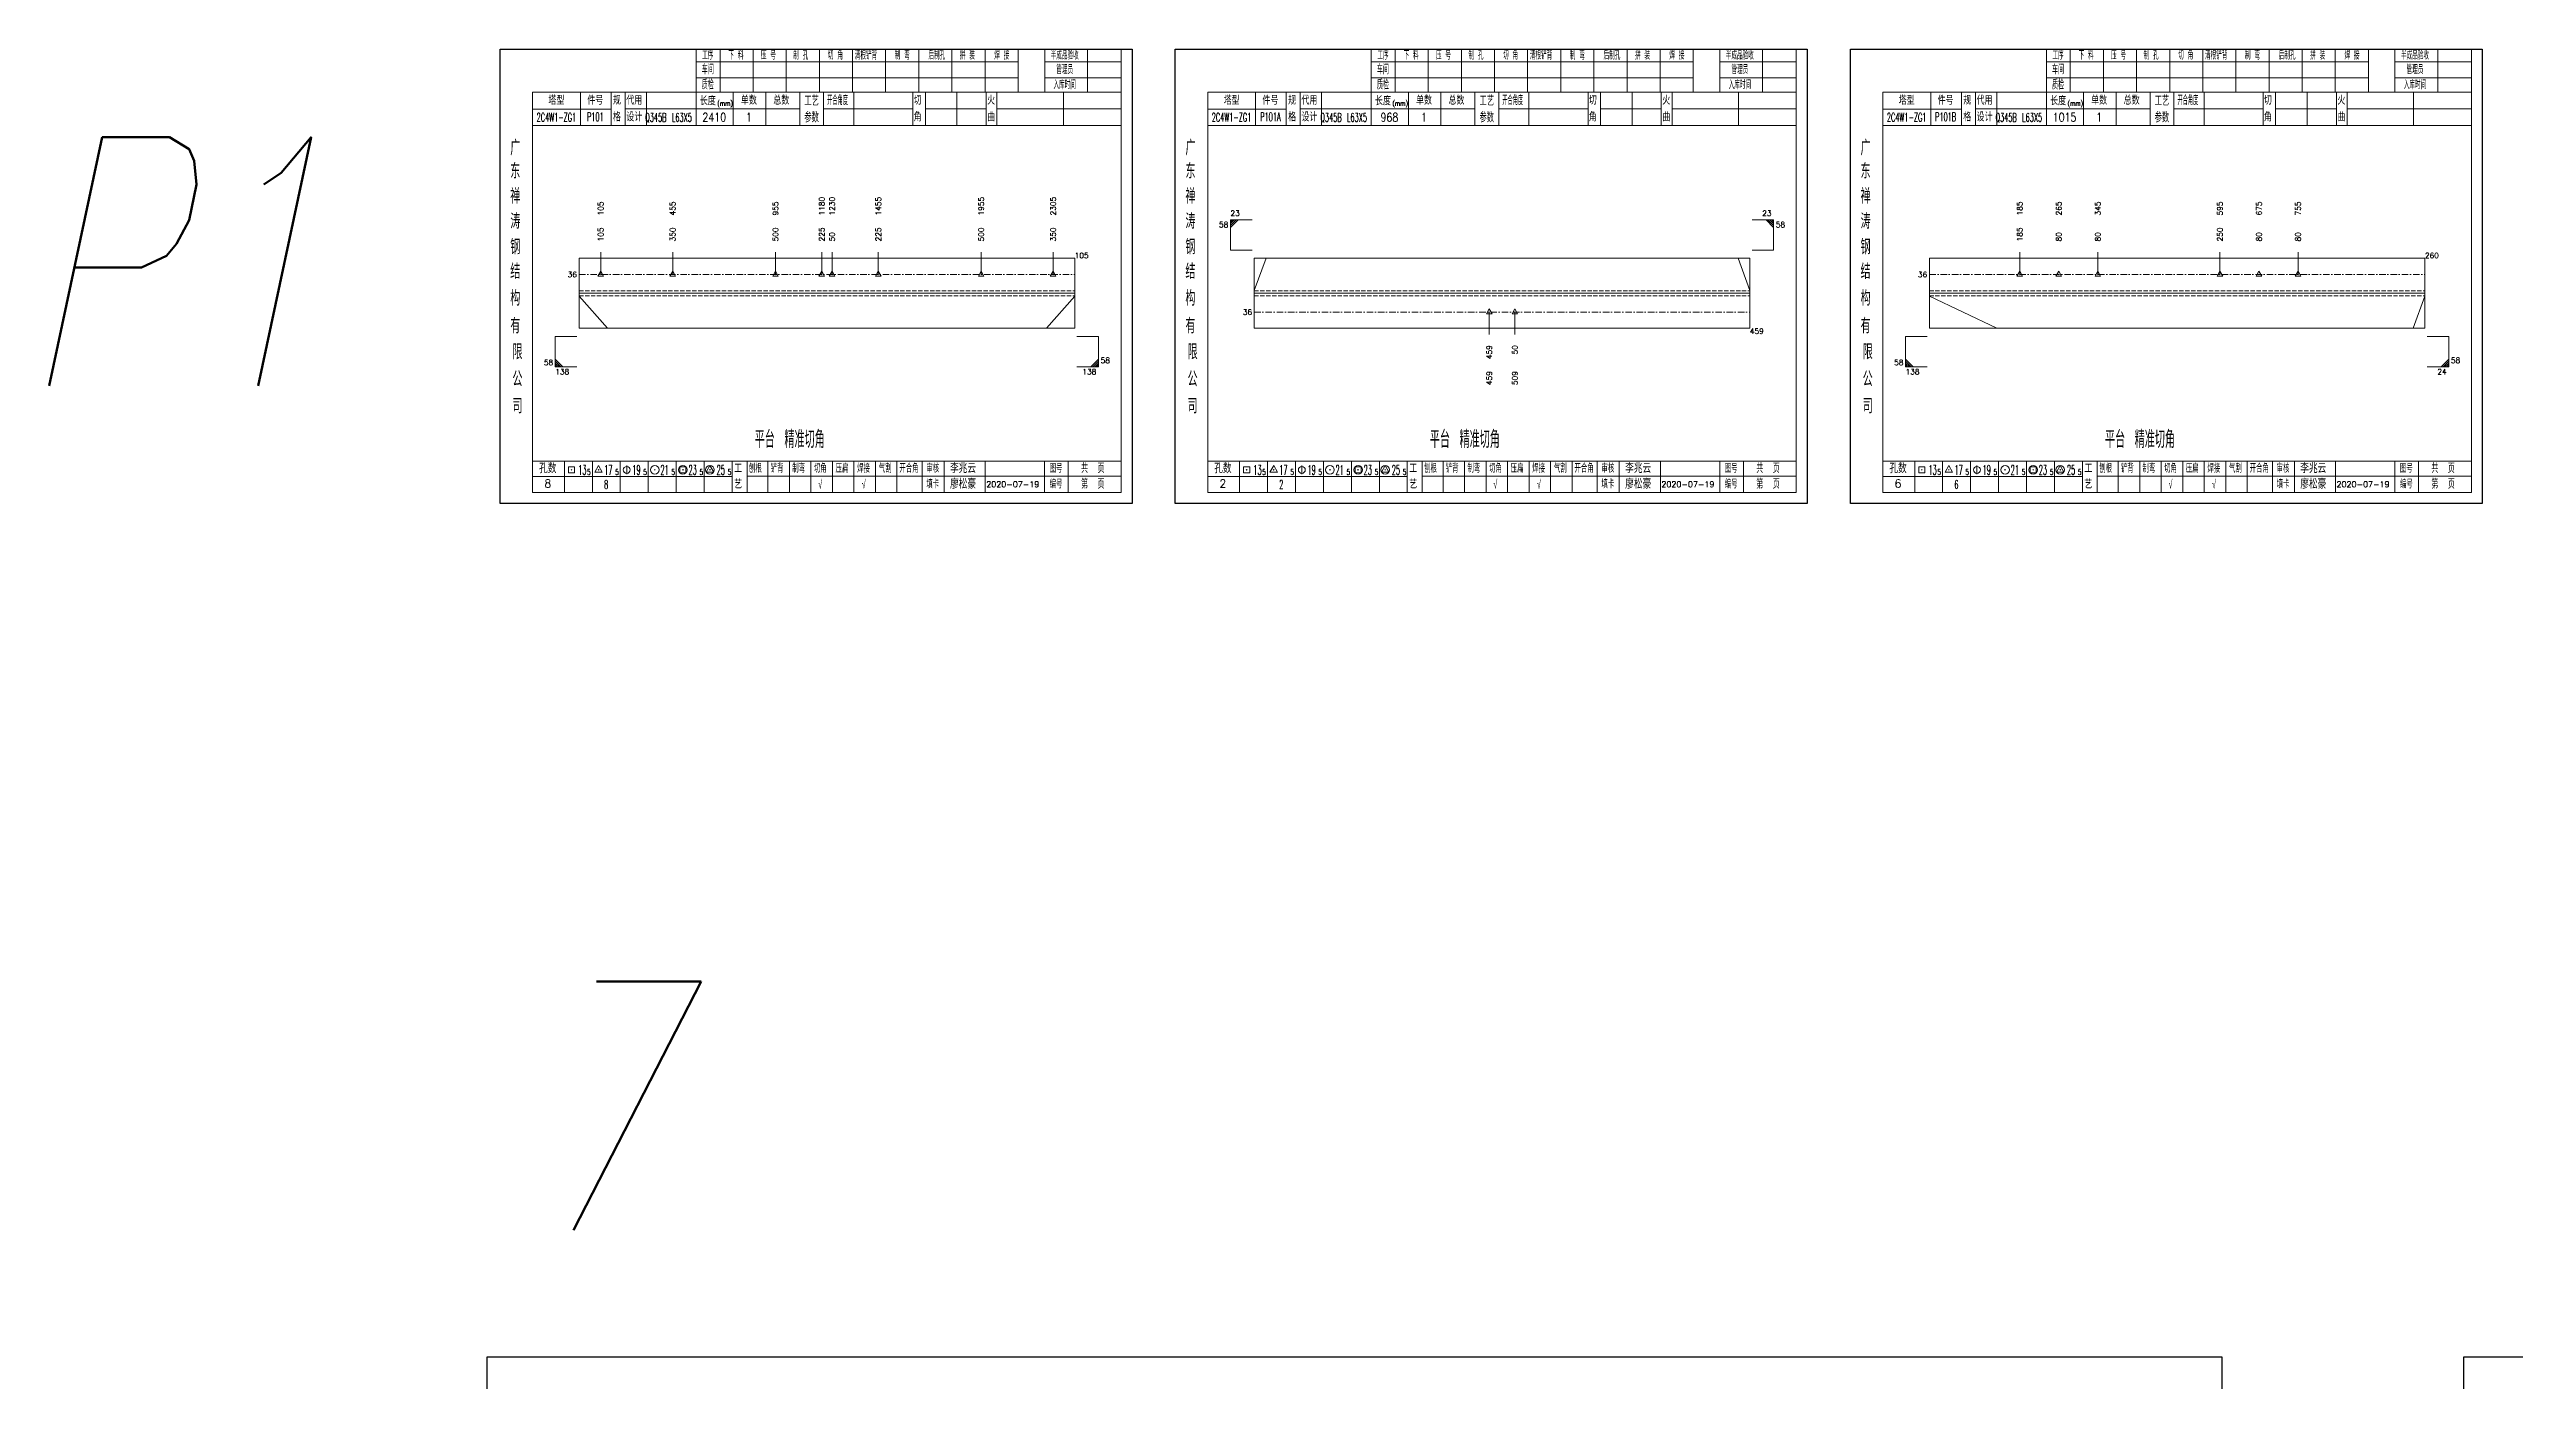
# Model space of a CAD drawing. Extents: x 154981 to 165753, y -86801 to -82885.
# Drawn here: x 156182 to 157321, y -85582 to -84967 of the extents above; entities that cross this region are included whole.
import ezdxf
from ezdxf.enums import TextEntityAlignment as Align

# ---------------------------------------------------------------- set-up
doc = ezdxf.new("R2010")
doc.units = 0
doc.header["$MEASUREMENT"] = 0
doc.linetypes.add('一点画线', pattern=[5.2, 3, -1, 0.2, -1])
doc.linetypes.add('虚线', pattern=[2.75, 2, -0.75])
doc.layers.get('0').update_dxf_attribs({"linetype": 'CONTINUOUS', "lineweight": 25})
for name, color, linetype, lineweight in [('1', 7, 'CONTINUOUS', 25), ('4', 7, 'CONTINUOUS', 25), ('5', 7, 'CONTINUOUS', 25)]:
    doc.layers.add(name, color=color, linetype=linetype, lineweight=lineweight)
doc.styles.add('hz', font='txt.shx', dxfattribs={"width": 0.7, "oblique": 12, "bigfont": 'hztxt.shx'})
doc.styles.get("Standard").update_dxf_attribs({"font": 'simplex.shx', "width": 0.7, "height": 3, "bigfont": 'gbhzfs.shx'})

# ---------------------------------------------------------------- blocks, each defined once
blk = doc.blocks.new('孔17.5')
at = {"layer": '5', "color": 7, "linetype": 'Continuous', "lineweight": 13}
for p, q in [((0, 1), (-0.866, -0.5)), ((-0.1, -0.1), (0.1, 0.1)), ((0.1, -0.1), (-0.1, 0.1)), ((0.866, -0.5), (0, 1)), ((-0.866, -0.5), (0.866, -0.5))]:
    blk.add_line(p, q, dxfattribs=at)
blk = doc.blocks.new('CTJGK')
at = {"color": 6, "linetype": 'Continuous'}
for p, q in [((0, 209.97), (292.13, 209.97)), ((0, 0), (0, 209.97)), ((292.13, 209.97), (292.13, 0)), ((292.13, 0), (0, 0))]:
    blk.add_line(p, q, dxfattribs=at)

msp = doc.modelspace()

# ---------------------------------------------------------------- linework, layer by layer
at = {"color": 7, "linetype": 'Continuous', "lineweight": 13}
for p, q in [((156727.74666, -85045.49383), (156737.74666, -85045.49383)), ((156727.74666, -85059.49383), (156727.74666, -85045.49383)), ((156728.62166, -85045.49383), (156727.74666, -85046.36883)), ((156729.49666, -85045.49383), (156727.74666, -85047.24383)), ((156730.37166, -85045.49383), (156727.74666, -85048.11883)), ((156731.24666, -85045.49383), (156727.74666, -85048.99383)), ((156978.87666, -85045.49383), (156968.87666, -85045.49383)), ((156975.37666, -85045.49383), (156978.87666, -85048.99383)), ((156976.25166, -85045.49383), (156978.87666, -85048.11883)), ((156977.12666, -85045.49383), (156978.87666, -85047.24383)), ((156978.00166, -85045.49383), (156978.87666, -85046.36883)), ((156978.87666, -85059.49383), (156978.87666, -85045.49383)), ((156436.59951, -85070.80336), (156436.59951, -85060.49383)), ((156469.87565, -85070.80336), (156469.87565, -85060.49383)), ((156517.41299, -85070.80336), (156517.41299, -85060.49383)), ((156538.8048, -85070.80336), (156538.8048, -85060.49383)), ((156543.55853, -85070.80336), (156543.55853, -85060.49383)), ((156564.95034, -85070.80336), (156564.95034, -85060.49383)), ((156612.48768, -85070.80336), (156612.48768, -85060.49383)), ((156645.76382, -85070.80336), (156645.76382, -85060.49383)), ((156727.74666, -85059.49383), (156737.74666, -85059.49383)), ((156738.74666, -85078.20887), (156744.19087, -85063.30336)), ((156967.87666, -85078.20887), (156962.43246, -85063.30336)), ((156978.87666, -85059.49383), (156968.87666, -85059.49383)), ((157092.63928, -85070.80336), (157092.63928, -85060.49383)), ((157128.75829, -85070.80336), (157128.75829, -85060.49383)), ((157185.19425, -85070.80336), (157185.19425, -85060.49383)), ((157221.31327, -85070.80336), (157221.31327, -85060.49383)), ((156426.61666, -85080.77879), (156439.73697, -85095.68431)), ((156655.74666, -85080.77879), (156642.62636, -85095.68431)), ((157050.87666, -85080.77879), (157082.02931, -85095.68431)), ((157280.00666, -85080.77879), (157274.58881, -85095.68431)), ((156847.39405, -85088.18431), (156847.39405, -85098.49383)), ((156859.22928, -85088.18431), (156859.22928, -85098.49383)), ((156415.61666, -85099.49383), (156425.61666, -85099.49383)), ((156415.61666, -85099.49383), (156415.61666, -85113.49383)), ((156666.74666, -85099.49383), (156656.74666, -85099.49383)), ((156666.74666, -85099.49383), (156666.74666, -85113.49383)), ((157039.87666, -85099.49383), (157049.87666, -85099.49383)), ((157039.87666, -85099.49383), (157039.87666, -85113.49383)), ((157291.00666, -85099.49383), (157281.00666, -85099.49383)), ((157291.00666, -85099.49383), (157291.00666, -85113.49383)), ((156419.11666, -85113.49383), (156415.61666, -85109.99383)), ((156418.24166, -85113.49383), (156415.61666, -85110.86883)), ((156417.36666, -85113.49383), (156415.61666, -85111.74383)), ((156416.49166, -85113.49383), (156415.61666, -85112.61883)), ((156415.61666, -85113.49383), (156425.61666, -85113.49383)), ((156666.74666, -85113.49383), (156656.74666, -85113.49383)), ((156663.24666, -85113.49383), (156666.74666, -85109.99383)), ((156664.12166, -85113.49383), (156666.74666, -85110.86883)), ((156664.99666, -85113.49383), (156666.74666, -85111.74383)), ((156665.87166, -85113.49383), (156666.74666, -85112.61883)), ((157043.37666, -85113.49383), (157039.87666, -85109.99383)), ((157042.50166, -85113.49383), (157039.87666, -85110.86883)), ((157041.62666, -85113.49383), (157039.87666, -85111.74383)), ((157040.75166, -85113.49383), (157039.87666, -85112.61883)), ((157039.87666, -85113.49383), (157049.87666, -85113.49383)), ((157291.00666, -85113.49383), (157281.00666, -85113.49383)), ((157287.50666, -85113.49383), (157291.00666, -85109.99383)), ((157288.38166, -85113.49383), (157291.00666, -85110.86883)), ((157289.25666, -85113.49383), (157291.00666, -85111.74383)), ((157290.13166, -85113.49383), (157291.00666, -85112.61883))]:
    msp.add_line(p, q, dxfattribs=at)
at = {"color": 7, "linetype": 'Continuous', "lineweight": 18}
for p, q in [((156426.61666, -85063.30336), (156426.61666, -85095.68431)), ((156426.61666, -85063.30336), (156655.74666, -85063.30336)), ((156655.74666, -85063.30336), (156655.74666, -85095.68431)), ((156738.74666, -85063.30336), (156738.74666, -85095.68431)), ((156738.74666, -85063.30336), (156967.87666, -85063.30336)), ((156967.87666, -85063.30336), (156967.87666, -85095.68431)), ((157050.87666, -85063.30336), (157050.87666, -85095.68431)), ((157050.87666, -85063.30336), (157280.00666, -85063.30336)), ((157280.00666, -85063.30336), (157280.00666, -85095.68431)), ((156426.61666, -85079.49383), (156655.74666, -85079.49383)), ((156738.74666, -85079.49383), (156967.87666, -85079.49383)), ((157050.87666, -85079.49383), (157280.00666, -85079.49383))]:
    msp.add_line(p, q, dxfattribs=at)
at = {"color": 1, "linetype": '一点画线', "lineweight": 13}
for p, q in [((156426.61666, -85070.80336), (156655.74666, -85070.80336)), ((157050.87666, -85070.80336), (157280.00666, -85070.80336)), ((156738.74666, -85088.18431), (156967.87666, -85088.18431))]:
    msp.add_line(p, q, dxfattribs=at)
at = {"color": 6, "linetype": '虚线', "lineweight": 18}
for p, q in [((156426.61666, -85078.30336), (156655.74666, -85078.30336)), ((156426.61666, -85080.68431), (156655.74666, -85080.68431)), ((156738.74666, -85078.30336), (156967.87666, -85078.30336)), ((156738.74666, -85080.68431), (156967.87666, -85080.68431)), ((157050.87666, -85078.30336), (157280.00666, -85078.30336)), ((157050.87666, -85080.68431), (157280.00666, -85080.68431))]:
    msp.add_line(p, q, dxfattribs=at)
at = {"color": 3, "linetype": 'Continuous'}
for points in [[(156383.92357, -85571.357), (156383.92357, -86801.357), (157186.27285, -86801.357), (157186.27285, -85571.357)], [(157297.75925, -85571.357), (157297.75925, -86801.357), (159077.49628, -86801.357), (159077.49628, -85571.357)]]:
    msp.add_lwpolyline(points, close=True, dxfattribs=at)
at = {"layer": '1', "color": 7, "linetype": 'Continuous', "lineweight": 18}
for p, q in [((156426.61666, -85095.68431), (156655.74666, -85095.68431)), ((156738.74666, -85095.68431), (156967.87666, -85095.68431)), ((157050.87666, -85095.68431), (157280.00666, -85095.68431))]:
    msp.add_line(p, q, dxfattribs=at)
at = {"layer": '4', "color": 1, "linetype": 'Continuous', "lineweight": 18}
for p, q in [((156390.11666, -84966.66733), (156390.11666, -85176.63733)), ((156682.24666, -84966.66733), (156390.11666, -84966.66733)), ((156480.74666, -84966.66733), (156480.74666, -84986.50733)), ((156491.77666, -84966.66733), (156491.77666, -84986.52733)), ((156507.08666, -84966.66733), (156507.08666, -84986.52733)), ((156522.40666, -84966.66733), (156522.40666, -84986.52733)), ((156537.71666, -84966.66733), (156537.71666, -84986.52733)), ((156553.02666, -84966.66733), (156553.02666, -84986.52733)), ((156568.33666, -84966.66733), (156568.33666, -84986.52733)), ((156583.65666, -84966.66733), (156583.65666, -84986.52733)), ((156598.96666, -84966.66733), (156598.96666, -84986.52733)), ((156614.27666, -84966.66733), (156614.27666, -84986.52733)), ((156629.58666, -84966.66733), (156629.58666, -84986.50733)), ((156629.58666, -84966.66733), (156629.58666, -84986.52733)), ((156641.86666, -84966.66733), (156641.86666, -84986.52733)), ((156661.61666, -84966.66733), (156661.61666, -84986.52733)), ((156677.19666, -84966.66733), (156677.19666, -84986.52733)), ((156682.24666, -84996.46733), (156682.24666, -84966.66733)), ((156702.24666, -84966.66733), (156702.24666, -85176.63733)), ((156994.37666, -84966.66733), (156702.24666, -84966.66733)), ((156792.87666, -84966.66733), (156792.87666, -84986.50733)), ((156803.90666, -84966.66733), (156803.90666, -84986.52733)), ((156819.21666, -84966.66733), (156819.21666, -84986.52733)), ((156834.53666, -84966.66733), (156834.53666, -84986.52733)), ((156849.84666, -84966.66733), (156849.84666, -84986.52733)), ((156865.15666, -84966.66733), (156865.15666, -84986.52733)), ((156880.46666, -84966.66733), (156880.46666, -84986.52733)), ((156895.78666, -84966.66733), (156895.78666, -84986.52733)), ((156911.09666, -84966.66733), (156911.09666, -84986.52733)), ((156926.40666, -84966.66733), (156926.40666, -84986.52733)), ((156941.71666, -84966.66733), (156941.71666, -84986.50733)), ((156941.71666, -84966.66733), (156941.71666, -84986.52733)), ((156953.99666, -84966.66733), (156953.99666, -84986.52733)), ((156973.74666, -84966.66733), (156973.74666, -84986.52733)), ((156989.32666, -84966.66733), (156989.32666, -84986.52733)), ((156994.37666, -84996.46733), (156994.37666, -84966.66733)), ((157014.37666, -84966.66733), (157014.37666, -85176.63733)), ((157306.50666, -84966.66733), (157014.37666, -84966.66733)), ((157105.00666, -84966.66733), (157105.00666, -84986.50733)), ((157116.03666, -84966.66733), (157116.03666, -84986.52733)), ((157131.34666, -84966.66733), (157131.34666, -84986.52733)), ((157146.66666, -84966.66733), (157146.66666, -84986.52733)), ((157161.97666, -84966.66733), (157161.97666, -84986.52733)), ((157177.28666, -84966.66733), (157177.28666, -84986.52733)), ((157192.59666, -84966.66733), (157192.59666, -84986.52733)), ((157207.91666, -84966.66733), (157207.91666, -84986.52733)), ((157223.22666, -84966.66733), (157223.22666, -84986.52733)), ((157238.53666, -84966.66733), (157238.53666, -84986.52733)), ((157253.84666, -84966.66733), (157253.84666, -84986.50733)), ((157253.84666, -84966.66733), (157253.84666, -84986.52733)), ((157266.12666, -84966.66733), (157266.12666, -84986.52733)), ((157285.87666, -84966.66733), (157285.87666, -84986.52733)), ((157301.45666, -84966.66733), (157301.45666, -84986.52733)), ((157306.50666, -84996.46733), (157306.50666, -84966.66733)), ((156629.58666, -84972.39733), (156480.74666, -84972.39733)), ((156629.58666, -84979.87733), (156480.74666, -84979.87733)), ((156677.19666, -84972.39733), (156641.86666, -84972.39733)), ((156677.19666, -84979.87733), (156641.86666, -84979.87733)), ((156941.71666, -84972.39733), (156792.87666, -84972.39733)), ((156941.71666, -84979.87733), (156792.87666, -84979.87733)), ((156989.32666, -84972.39733), (156953.99666, -84972.39733)), ((156989.32666, -84979.87733), (156953.99666, -84979.87733)), ((157253.84666, -84972.39733), (157105.00666, -84972.39733)), ((157253.84666, -84979.87733), (157105.00666, -84979.87733)), ((157301.45666, -84972.39733), (157266.12666, -84972.39733)), ((157301.45666, -84979.87733), (157266.12666, -84979.87733)), ((156405.12666, -84986.52733), (156405.12666, -85171.58733)), ((156677.19666, -84986.52733), (156405.12666, -84986.52733)), ((156441.39666, -84994.28733), (156405.12666, -84994.28733)), ((156427.24666, -84986.51733), (156427.24666, -85001.93733)), ((156441.39666, -85001.93733), (156441.39666, -84986.52733)), ((156447.89666, -85001.93733), (156447.89666, -84986.52733)), ((156528.61666, -84994.23733), (156447.89666, -84994.23733)), ((156457.76666, -84986.52733), (156457.76666, -85001.93733)), ((156480.74666, -84986.50733), (156480.74666, -85001.93733)), ((156497.86666, -84986.52733), (156497.86666, -85001.93733)), ((156512.91666, -84986.52733), (156512.91666, -85001.93733)), ((156528.61666, -84986.52733), (156528.61666, -85001.93733)), ((156539.67666, -84986.52733), (156539.67666, -85001.93733)), ((156539.67666, -84994.23733), (156580.92666, -84994.23733)), ((156553.62666, -84986.52733), (156553.62666, -85001.93733)), ((156580.92666, -84986.52733), (156580.92666, -85001.93733)), ((156586.68666, -84986.52733), (156586.68666, -85001.93733)), ((156586.68666, -84994.23733), (156614.76666, -84994.23733)), ((156601.30666, -84986.52733), (156601.30666, -85001.93733)), ((156614.76666, -84986.52733), (156614.76666, -85001.93733)), ((156619.75666, -84986.52733), (156619.75666, -85001.93733)), ((156619.75666, -84994.23733), (156677.37666, -84994.23733)), ((156650.49666, -84986.52733), (156650.49666, -85001.93733)), ((156677.19666, -85171.58733), (156677.19666, -84986.52733)), ((156717.25666, -84986.52733), (156717.25666, -85171.58733)), ((156989.32666, -84986.52733), (156717.25666, -84986.52733)), ((156753.52666, -84994.28733), (156717.25666, -84994.28733)), ((156739.37666, -84986.51733), (156739.37666, -85001.93733)), ((156753.52666, -85001.93733), (156753.52666, -84986.52733)), ((156760.02666, -85001.93733), (156760.02666, -84986.52733)), ((156840.74666, -84994.23733), (156760.02666, -84994.23733)), ((156769.89666, -84986.52733), (156769.89666, -85001.93733)), ((156792.87666, -84986.50733), (156792.87666, -85001.93733)), ((156809.99666, -84986.52733), (156809.99666, -85001.93733)), ((156825.04666, -84986.52733), (156825.04666, -85001.93733)), ((156840.74666, -84986.52733), (156840.74666, -85001.93733)), ((156851.80666, -84986.52733), (156851.80666, -85001.93733)), ((156851.80666, -84994.23733), (156893.05666, -84994.23733)), ((156865.75666, -84986.52733), (156865.75666, -85001.93733)), ((156893.05666, -84986.52733), (156893.05666, -85001.93733)), ((156898.81666, -84986.52733), (156898.81666, -85001.93733)), ((156898.81666, -84994.23733), (156926.89666, -84994.23733)), ((156913.43666, -84986.52733), (156913.43666, -85001.93733)), ((156926.89666, -84986.52733), (156926.89666, -85001.93733)), ((156931.88666, -84986.52733), (156931.88666, -85001.93733)), ((156931.88666, -84994.23733), (156989.50666, -84994.23733)), ((156962.62666, -84986.52733), (156962.62666, -85001.93733)), ((156989.32666, -85171.58733), (156989.32666, -84986.52733)), ((157029.38666, -84986.52733), (157029.38666, -85171.58733)), ((157301.45666, -84986.52733), (157029.38666, -84986.52733)), ((157065.65666, -84994.28733), (157029.38666, -84994.28733)), ((157051.50666, -84986.51733), (157051.50666, -85001.93733)), ((157065.65666, -85001.93733), (157065.65666, -84986.52733)), ((157072.15666, -85001.93733), (157072.15666, -84986.52733)), ((157152.87666, -84994.23733), (157072.15666, -84994.23733)), ((157082.02666, -84986.52733), (157082.02666, -85001.93733)), ((157105.00666, -84986.50733), (157105.00666, -85001.93733)), ((157122.12666, -84986.52733), (157122.12666, -85001.93733)), ((157137.17666, -84986.52733), (157137.17666, -85001.93733)), ((157152.87666, -84986.52733), (157152.87666, -85001.93733)), ((157163.93666, -84986.52733), (157163.93666, -85001.93733)), ((157163.93666, -84994.23733), (157205.18666, -84994.23733)), ((157177.88666, -84986.52733), (157177.88666, -85001.93733)), ((157205.18666, -84986.52733), (157205.18666, -85001.93733)), ((157210.94666, -84986.52733), (157210.94666, -85001.93733)), ((157210.94666, -84994.23733), (157239.02666, -84994.23733)), ((157225.56666, -84986.52733), (157225.56666, -85001.93733)), ((157239.02666, -84986.52733), (157239.02666, -85001.93733)), ((157244.01666, -84986.52733), (157244.01666, -85001.93733)), ((157244.01666, -84994.23733), (157301.63666, -84994.23733)), ((157274.75666, -84986.52733), (157274.75666, -85001.93733)), ((157301.45666, -85171.58733), (157301.45666, -84986.52733)), ((156677.37666, -85001.93733), (156405.12666, -85001.93733)), ((156682.24666, -85176.63733), (156682.24666, -84996.46733)), ((156989.50666, -85001.93733), (156717.25666, -85001.93733)), ((156994.37666, -85176.63733), (156994.37666, -84996.46733)), ((157301.63666, -85001.93733), (157029.38666, -85001.93733)), ((157306.50666, -85176.63733), (157306.50666, -84996.46733)), ((156405.12666, -85157.05733), (156677.19666, -85157.05733)), ((156497.37666, -85164.18733), (156405.12666, -85164.18733)), ((156419.81666, -85157.05733), (156419.81666, -85171.58733)), ((156432.74666, -85171.58733), (156432.74666, -85157.05733)), ((156445.67666, -85157.05733), (156445.67666, -85171.58733)), ((156458.59666, -85171.58733), (156458.59666, -85157.05733)), ((156471.52666, -85157.05733), (156471.52666, -85171.58733)), ((156484.45666, -85171.58733), (156484.45666, -85157.05733)), ((156497.37666, -85171.58733), (156497.37666, -85157.05733)), ((156504.20666, -85164.02733), (156677.19666, -85164.02733)), ((156504.24666, -85171.58733), (156504.24666, -85157.05733)), ((156513.90666, -85171.58733), (156513.90666, -85157.05733)), ((156523.84666, -85171.58733), (156523.84666, -85157.05733)), ((156533.78666, -85171.58733), (156533.78666, -85157.05733)), ((156543.73666, -85171.58733), (156543.73666, -85157.05733)), ((156553.67666, -85171.58733), (156553.67666, -85157.05733)), ((156563.61666, -85171.58733), (156563.61666, -85157.05733)), ((156573.56666, -85171.58733), (156573.56666, -85157.05733)), ((156585.20666, -85171.58733), (156585.20666, -85157.05733)), ((156595.35666, -85171.58733), (156595.35666, -85157.05733)), ((156614.41666, -85171.58733), (156614.41666, -85157.05733)), ((156641.79666, -85171.58733), (156641.79666, -85157.05733)), ((156652.75666, -85171.58733), (156652.75666, -85157.05733)), ((156717.25666, -85157.05733), (156989.32666, -85157.05733)), ((156809.50666, -85164.18733), (156717.25666, -85164.18733)), ((156731.94666, -85157.05733), (156731.94666, -85171.58733)), ((156744.87666, -85171.58733), (156744.87666, -85157.05733)), ((156757.80666, -85157.05733), (156757.80666, -85171.58733)), ((156770.72666, -85171.58733), (156770.72666, -85157.05733)), ((156783.65666, -85157.05733), (156783.65666, -85171.58733)), ((156796.58666, -85171.58733), (156796.58666, -85157.05733)), ((156809.50666, -85171.58733), (156809.50666, -85157.05733)), ((156816.33666, -85164.02733), (156989.32666, -85164.02733)), ((156816.37666, -85171.58733), (156816.37666, -85157.05733)), ((156826.03666, -85171.58733), (156826.03666, -85157.05733)), ((156835.97666, -85171.58733), (156835.97666, -85157.05733)), ((156845.91666, -85171.58733), (156845.91666, -85157.05733)), ((156855.86666, -85171.58733), (156855.86666, -85157.05733)), ((156865.80666, -85171.58733), (156865.80666, -85157.05733)), ((156875.74666, -85171.58733), (156875.74666, -85157.05733)), ((156885.69666, -85171.58733), (156885.69666, -85157.05733)), ((156897.33666, -85171.58733), (156897.33666, -85157.05733)), ((156907.48666, -85171.58733), (156907.48666, -85157.05733)), ((156926.54666, -85171.58733), (156926.54666, -85157.05733)), ((156953.92666, -85171.58733), (156953.92666, -85157.05733)), ((156964.88666, -85171.58733), (156964.88666, -85157.05733)), ((157029.38666, -85157.05733), (157301.45666, -85157.05733)), ((157121.63666, -85164.18733), (157029.38666, -85164.18733)), ((157044.07666, -85157.05733), (157044.07666, -85171.58733)), ((157057.00666, -85171.58733), (157057.00666, -85157.05733)), ((157069.93666, -85157.05733), (157069.93666, -85171.58733)), ((157082.85666, -85171.58733), (157082.85666, -85157.05733)), ((157095.78666, -85157.05733), (157095.78666, -85171.58733)), ((157108.71666, -85171.58733), (157108.71666, -85157.05733)), ((157121.63666, -85171.58733), (157121.63666, -85157.05733)), ((157128.46666, -85164.02733), (157301.45666, -85164.02733)), ((157128.50666, -85171.58733), (157128.50666, -85157.05733)), ((157138.16666, -85171.58733), (157138.16666, -85157.05733)), ((157148.10666, -85171.58733), (157148.10666, -85157.05733)), ((157158.04666, -85171.58733), (157158.04666, -85157.05733)), ((157167.99666, -85171.58733), (157167.99666, -85157.05733)), ((157177.93666, -85171.58733), (157177.93666, -85157.05733)), ((157187.87666, -85171.58733), (157187.87666, -85157.05733)), ((157197.82666, -85171.58733), (157197.82666, -85157.05733)), ((157209.46666, -85171.58733), (157209.46666, -85157.05733)), ((157219.61666, -85171.58733), (157219.61666, -85157.05733)), ((157238.67666, -85171.58733), (157238.67666, -85157.05733)), ((157266.05666, -85171.58733), (157266.05666, -85157.05733)), ((157277.01666, -85171.58733), (157277.01666, -85157.05733)), ((156390.11666, -85176.63733), (156682.24666, -85176.63733)), ((156405.12666, -85171.58733), (156677.19666, -85171.58733)), ((156702.24666, -85176.63733), (156994.37666, -85176.63733)), ((156717.25666, -85171.58733), (156989.32666, -85171.58733)), ((157014.37666, -85176.63733), (157306.50666, -85176.63733)), ((157029.38666, -85171.58733), (157301.45666, -85171.58733))]:
    msp.add_line(p, q, dxfattribs=at)
at = {"layer": '4', "color": 7, "linetype": 'Continuous', "lineweight": 13}
for p, q in [((156421.70266, -85162.55133), (156421.70266, -85159.72333)), ((156421.70266, -85159.72333), (156424.53066, -85159.72333)), ((156424.53066, -85162.55133), (156421.70266, -85162.55133)), ((156422.91666, -85161.33733), (156423.31666, -85160.93733)), ((156423.31666, -85161.33733), (156422.91666, -85160.93733)), ((156424.53066, -85159.72333), (156424.53066, -85162.55133)), ((156435.61666, -85159.13733), (156433.88466, -85162.13733)), ((156433.88466, -85162.13733), (156437.34866, -85162.13733)), ((156435.41666, -85161.33733), (156435.81666, -85160.93733)), ((156435.81666, -85161.33733), (156435.41666, -85160.93733)), ((156437.34866, -85162.13733), (156435.61666, -85159.13733)), ((156448.61666, -85159.13733), (156448.61666, -85163.13733)), ((156461.41666, -85161.33733), (156461.81666, -85160.93733)), ((156461.81666, -85161.33733), (156461.41666, -85160.93733)), ((156473.20266, -85162.55133), (156473.20266, -85159.72333)), ((156473.20266, -85159.72333), (156476.03066, -85159.72333)), ((156476.03066, -85162.55133), (156473.20266, -85162.55133)), ((156474.41666, -85161.33733), (156474.81666, -85160.93733)), ((156474.81666, -85161.33733), (156474.41666, -85160.93733)), ((156476.03066, -85159.72333), (156476.03066, -85162.55133)), ((156487.11666, -85159.13733), (156485.38466, -85162.13733)), ((156485.38466, -85162.13733), (156488.84866, -85162.13733)), ((156486.91666, -85161.33733), (156487.31666, -85160.93733)), ((156487.31666, -85161.33733), (156486.91666, -85160.93733)), ((156488.84866, -85162.13733), (156487.11666, -85159.13733)), ((156733.83266, -85162.55133), (156733.83266, -85159.72333)), ((156733.83266, -85159.72333), (156736.66066, -85159.72333)), ((156736.66066, -85162.55133), (156733.83266, -85162.55133)), ((156735.04666, -85161.33733), (156735.44666, -85160.93733)), ((156735.44666, -85161.33733), (156735.04666, -85160.93733)), ((156736.66066, -85159.72333), (156736.66066, -85162.55133)), ((156747.74666, -85159.13733), (156746.01466, -85162.13733)), ((156746.01466, -85162.13733), (156749.47866, -85162.13733)), ((156747.54666, -85161.33733), (156747.94666, -85160.93733)), ((156747.94666, -85161.33733), (156747.54666, -85160.93733)), ((156749.47866, -85162.13733), (156747.74666, -85159.13733)), ((156760.74666, -85159.13733), (156760.74666, -85163.13733)), ((156773.54666, -85161.33733), (156773.94666, -85160.93733)), ((156773.94666, -85161.33733), (156773.54666, -85160.93733)), ((156785.33266, -85162.55133), (156785.33266, -85159.72333)), ((156785.33266, -85159.72333), (156788.16066, -85159.72333)), ((156788.16066, -85162.55133), (156785.33266, -85162.55133)), ((156786.54666, -85161.33733), (156786.94666, -85160.93733)), ((156786.94666, -85161.33733), (156786.54666, -85160.93733)), ((156788.16066, -85159.72333), (156788.16066, -85162.55133)), ((156799.24666, -85159.13733), (156797.51466, -85162.13733)), ((156797.51466, -85162.13733), (156800.97866, -85162.13733)), ((156799.04666, -85161.33733), (156799.44666, -85160.93733)), ((156799.44666, -85161.33733), (156799.04666, -85160.93733)), ((156800.97866, -85162.13733), (156799.24666, -85159.13733)), ((157045.96266, -85162.55133), (157045.96266, -85159.72333)), ((157045.96266, -85159.72333), (157048.79066, -85159.72333)), ((157048.79066, -85162.55133), (157045.96266, -85162.55133)), ((157047.17666, -85161.33733), (157047.57666, -85160.93733)), ((157047.57666, -85161.33733), (157047.17666, -85160.93733)), ((157048.79066, -85159.72333), (157048.79066, -85162.55133)), ((157059.87666, -85159.13733), (157058.14466, -85162.13733)), ((157058.14466, -85162.13733), (157061.60866, -85162.13733)), ((157059.67666, -85161.33733), (157060.07666, -85160.93733)), ((157060.07666, -85161.33733), (157059.67666, -85160.93733)), ((157061.60866, -85162.13733), (157059.87666, -85159.13733)), ((157072.87666, -85159.13733), (157072.87666, -85163.13733)), ((157085.67666, -85161.33733), (157086.07666, -85160.93733)), ((157086.07666, -85161.33733), (157085.67666, -85160.93733)), ((157097.46266, -85162.55133), (157097.46266, -85159.72333)), ((157097.46266, -85159.72333), (157100.29066, -85159.72333)), ((157100.29066, -85162.55133), (157097.46266, -85162.55133)), ((157098.67666, -85161.33733), (157099.07666, -85160.93733)), ((157099.07666, -85161.33733), (157098.67666, -85160.93733)), ((157100.29066, -85159.72333), (157100.29066, -85162.55133)), ((157111.37666, -85159.13733), (157109.64466, -85162.13733)), ((157109.64466, -85162.13733), (157113.10866, -85162.13733)), ((157111.17666, -85161.33733), (157111.57666, -85160.93733)), ((157111.57666, -85161.33733), (157111.17666, -85160.93733)), ((157113.10866, -85162.13733), (157111.37666, -85159.13733))]:
    msp.add_line(p, q, dxfattribs=at)
for centre, radius in [((156448.61666, -85161.13733), 1.6), ((156461.61666, -85161.13733), 2), ((156474.61666, -85161.13733), 2), ((156487.11666, -85161.13733), 2), ((156760.74666, -85161.13733), 1.6), ((156773.74666, -85161.13733), 2), ((156786.74666, -85161.13733), 2), ((156799.24666, -85161.13733), 2), ((157072.87666, -85161.13733), 1.6), ((157085.87666, -85161.13733), 2), ((157098.87666, -85161.13733), 2), ((157111.37666, -85161.13733), 2)]:
    msp.add_circle(centre, radius, dxfattribs=at)

# ---------------------------------------------------------------- block references
at = {"color": 0, "linetype": 'Continuous'}
for p in [(156390.11666, -85176.63733), (156702.24666, -85176.63733), (157014.37666, -85176.63733)]:
    msp.add_blockref('CTJGK', p, dxfattribs=at)
at = {"color": 4, "linetype": 'Continuous', "lineweight": 9, "xscale": 1.5, "yscale": 1.5, "zscale": 1.5}
for p in [(156436.59951, -85070.80336), (156469.87565, -85070.80336), (156517.41299, -85070.80336), (156538.8048, -85070.80336), (156543.55853, -85070.80336), (156564.95034, -85070.80336), (156612.48768, -85070.80336), (156645.76382, -85070.80336), (157092.63928, -85070.80336), (157110.69878, -85070.80336), (157128.75829, -85070.80336), (157185.19425, -85070.80336), (157203.25376, -85070.80336), (157221.31327, -85070.80336)]:
    msp.add_blockref('孔17.5', p, dxfattribs=at)
at = {"layer": '1', "color": 4, "linetype": 'Continuous', "lineweight": 9, "xscale": 1.5, "yscale": 1.5, "zscale": 1.5}
for p in [(156847.39405, -85088.18431), (156859.22928, -85088.18431)]:
    msp.add_blockref('孔17.5', p, dxfattribs=at)

# ---------------------------------------------------------------- texts
at = {"color": 7, "linetype": 'Continuous', "lineweight": 13}
for s, p in [('105', (156436.59951, -85043.49383)), ('455', (156469.87565, -85043.49383)), ('955', (156517.41299, -85043.49383)), ('1180', (156538.8048, -85043.49383)), ('1230', (156543.55853, -85043.49383)), ('1455', (156564.95034, -85043.49383)), ('1955', (156612.48768, -85043.49383)), ('2305', (156645.76382, -85043.49383)), ('185', (157092.63928, -85043.49383)), ('265', (157110.69878, -85043.49383)), ('345', (157128.75829, -85043.49383)), ('595', (157185.19425, -85043.49383)), ('675', (157203.25376, -85043.49383)), ('755', (157221.31327, -85043.49383))]:
    msp.add_text(s, height=2.5, rotation=90, dxfattribs=at).set_placement(p, align=Align.MIDDLE_LEFT)
at = {"color": 4, "linetype": 'Continuous', "lineweight": 9}
for s, p in [('105', (156436.59951, -85055.49383)), ('350', (156469.87565, -85055.49383)), ('500', (156517.41299, -85055.49383)), ('225', (156538.8048, -85055.49383)), ('50', (156543.55853, -85055.49383)), ('225', (156564.95034, -85055.49383)), ('500', (156612.48768, -85055.49383)), ('350', (156645.76382, -85055.49383)), ('185', (157092.63928, -85055.49383)), ('80', (157110.69878, -85055.49383)), ('80', (157128.75829, -85055.49383)), ('250', (157185.19425, -85055.49383)), ('80', (157203.25376, -85055.49383)), ('80', (157221.31327, -85055.49383))]:
    msp.add_text(s, height=2.5, rotation=90, dxfattribs=at).set_placement(p, align=Align.MIDDLE_LEFT)
at = {"color": 7, "linetype": 'Continuous', "lineweight": 13}
for s, p in [('58', (156726.74666, -85046.49383)), ('138', (156665.74666, -85114.49383)), ('24', (157290.00666, -85114.49383))]:
    msp.add_text(s, height=2.5, dxfattribs=at).set_placement(p, align=Align.TOP_RIGHT)
for s, p in [('23', (156727.74666, -85044.49383)), ('58', (156667.74666, -85112.49383)), ('58', (157292.00666, -85112.49383))]:
    msp.add_text(s, height=2.5, dxfattribs=at).set_placement(p, align=Align.BOTTOM_LEFT)
for s, p in [('23', (156977.87666, -85044.49383)), ('58', (156414.61666, -85113.49383)), ('58', (157038.87666, -85113.49383))]:
    msp.add_text(s, height=2.5, dxfattribs=at).set_placement(p, align=Align.BOTTOM_RIGHT)
for s, p in [('58', (156979.87666, -85046.49383)), ('138', (156415.61666, -85114.49383)), ('138', (157039.87666, -85114.49383))]:
    msp.add_text(s, height=2.5, dxfattribs=at).set_placement(p, align=Align.TOP_LEFT)
for s, p in [('105', (156655.74666, -85061.99383)), ('260', (157280.00666, -85061.99383))]:
    msp.add_text(s, height=2.5, dxfattribs=at).set_placement(p, align=Align.MIDDLE_LEFT)
for p in [(156425.61666, -85070.80336), (157049.87666, -85070.80336), (156737.74666, -85088.18431)]:
    msp.add_text('36', height=2.5, dxfattribs=at).set_placement(p, align=Align.MIDDLE_RIGHT)
at = {"layer": '1', "color": 6, "linetype": 'ByBlock', "style": 'hz', "oblique": 12, "width": 0.7}
for s, p in [('P1', (156167.87962, -85122.33442)), ('7', (156399.88737, -85512.64004))]:
    msp.add_text(s, height=115, dxfattribs=at).set_placement(p)
at = {"layer": '1', "color": 7, "linetype": 'Continuous', "lineweight": 13}
msp.add_text('459', height=2.5, dxfattribs=at).set_placement((156967.87666, -85096.99383), align=Align.MIDDLE_LEFT)
at = {"layer": '1', "color": 4, "linetype": 'Continuous', "lineweight": 9}
for s, p in [('459', (156847.39405, -85103.49383)), ('50', (156859.22928, -85103.49383))]:
    msp.add_text(s, height=2.5, rotation=90, dxfattribs=at).set_placement(p, align=Align.MIDDLE_RIGHT)
at = {"layer": '1', "color": 7, "linetype": 'Continuous', "lineweight": 13}
for s, p in [('459', (156847.39405, -85115.49383)), ('509', (156859.22928, -85115.49383))]:
    msp.add_text(s, height=2.5, rotation=90, dxfattribs=at).set_placement(p, align=Align.MIDDLE_RIGHT)
at = {"layer": '4', "color": 1, "linetype": 'Continuous', "lineweight": 25}
for s, height, width, p in [('工序', 3.7, 0.7, (156486.11666, -84969.53733)), ('下 料', 3.7, 0.7, (156499.11666, -84969.53733)), ('压 号', 3.7, 0.7, (156514.11666, -84969.53733)), ('制 孔', 3.7, 0.7, (156529.11666, -84969.53733)), ('切 角', 3.7, 0.7, (156545.11666, -84969.53733)), ('清根铲背 ', 3.7, 0.7, (156560.11666, -84969.53733)), (' 制 弯', 3.7, 0.7, (156575.11666, -84969.53733)), (' 后制孔', 3.7, 0.7, (156591.11666, -84969.53733)), ('拼 装', 3.7, 0.7, (156606.11666, -84969.53733)), (' 焊 接', 3.7, 0.7, (156621.11666, -84969.53733)), ('半成品验收', 3.7, 0.7, (156651.11666, -84969.53733)), ('工序', 3.7, 0.7, (156798.24666, -84969.53733)), ('下 料', 3.7, 0.7, (156811.24666, -84969.53733)), ('压 号', 3.7, 0.7, (156826.24666, -84969.53733)), ('制 孔', 3.7, 0.7, (156841.24666, -84969.53733)), ('切 角', 3.7, 0.7, (156857.24666, -84969.53733)), ('清根铲背 ', 3.7, 0.7, (156872.24666, -84969.53733)), (' 制 弯', 3.7, 0.7, (156887.24666, -84969.53733)), (' 后制孔', 3.7, 0.7, (156903.24666, -84969.53733)), ('拼 装', 3.7, 0.7, (156918.24666, -84969.53733)), (' 焊 接', 3.7, 0.7, (156933.24666, -84969.53733)), ('半成品验收', 3.7, 0.7, (156963.24666, -84969.53733)), ('工序', 3.7, 0.7, (157110.37666, -84969.53733)), ('下 料', 3.7, 0.7, (157123.37666, -84969.53733)), ('压 号', 3.7, 0.7, (157138.37666, -84969.53733)), ('制 孔', 3.7, 0.7, (157153.37666, -84969.53733)), ('切 角', 3.7, 0.7, (157169.37666, -84969.53733)), ('清根铲背 ', 3.7, 0.7, (157184.37666, -84969.53733)), (' 制 弯', 3.7, 0.7, (157199.37666, -84969.53733)), (' 后制孔', 3.7, 0.7, (157215.37666, -84969.53733)), ('拼 装', 3.7, 0.7, (157230.37666, -84969.53733)), (' 焊 接', 3.7, 0.7, (157245.37666, -84969.53733)), ('半成品验收', 3.7, 0.7, (157275.37666, -84969.53733)), ('质检', 4, 0.7, (156486.11666, -84983.19733)), ('车间', 4, 0.7, (156486.11666, -84976.13733)), ('入库时间', 3.7, 0.7, (156651.11666, -84983.19733)), ('管理员', 3.7, 0.7, (156651.11666, -84976.13733)), ('质检', 4, 0.7, (156798.24666, -84983.19733)), ('车间', 4, 0.7, (156798.24666, -84976.13733)), ('入库时间', 3.7, 0.7, (156963.24666, -84983.19733)), ('管理员', 3.7, 0.7, (156963.24666, -84976.13733)), ('质检', 4, 0.7, (157110.37666, -84983.19733)), ('车间', 4, 0.7, (157110.37666, -84976.13733)), ('入库时间', 3.7, 0.7, (157275.37666, -84983.19733)), ('管理员', 3.7, 0.7, (157275.37666, -84976.13733)), ('(mm)', 2.24, 0.7, (156494.11666, -84991.63733)), ('工艺', 4.8, 0.7, (156534.11666, -84990.37733)), ('开合角度', 4, 0.6, (156546.11666, -84990.37733)), ('(mm)', 2.24, 0.7, (156806.24666, -84991.63733)), ('工艺', 4.8, 0.7, (156846.24666, -84990.37733)), ('开合角度', 4, 0.6, (156858.24666, -84990.37733)), ('(mm)', 2.24, 0.7, (157118.37666, -84991.63733)), ('工艺', 4.8, 0.7, (157158.37666, -84990.37733)), ('开合角度', 4, 0.6, (157170.37666, -84990.37733)), ('2C4W1-ZG1', 4, 0.5, (156416.11666, -84998.11733)), ('P101', 4, 0.5, (156434.11666, -84997.86733)), ('Q345B', 4, 0.5, (156462.11666, -84998.13733)), ('L63X5', 4, 0.5, (156474.11666, -84998.13733)), ('2410', 4, 0.8, (156489.11666, -84998.08733)), ('1', 4, 0.8, (156505.11666, -84998.08733)), ('参数', 4.8, 0.7, (156534.11666, -84998.08733)), ('2C4W1-ZG1', 4, 0.5, (156728.24666, -84998.11733)), ('P101A', 4, 0.5, (156746.24666, -84997.86733)), ('Q345B', 4, 0.5, (156774.24666, -84998.13733)), ('L63X5', 4, 0.5, (156786.24666, -84998.13733)), ('968', 4, 0.8, (156801.24666, -84998.08733)), ('1', 4, 0.8, (156817.24666, -84998.08733)), ('参数', 4.8, 0.7, (156846.24666, -84998.08733)), ('2C4W1-ZG1', 4, 0.5, (157040.37666, -84998.11733)), ('P101B', 4, 0.5, (157058.37666, -84997.86733)), ('Q345B', 4, 0.5, (157086.37666, -84998.13733)), ('L63X5', 4, 0.5, (157098.37666, -84998.13733)), ('1015', 4, 0.8, (157113.37666, -84998.08733)), ('1', 4, 0.8, (157129.37666, -84998.08733)), ('参数', 4.8, 0.7, (157158.37666, -84998.08733)), ('广', 6.96, 0.7, (156397.11666, -85012.16733)), ('广', 6.96, 0.7, (156709.24666, -85012.16733)), ('广', 6.96, 0.7, (157021.37666, -85012.16733)), ('东', 6.96, 0.7, (156397.11666, -85022.95733)), ('东', 6.96, 0.7, (156709.24666, -85022.95733)), ('东', 6.96, 0.7, (157021.37666, -85022.95733)), ('禅', 6.96, 0.7, (156397.11666, -85034.54733)), ('禅', 6.96, 0.7, (156709.24666, -85034.54733)), ('禅', 6.96, 0.7, (157021.37666, -85034.54733)), ('涛', 6.96, 0.7, (156397.11666, -85046.14733)), ('涛', 6.96, 0.7, (156709.24666, -85046.14733)), ('涛', 6.96, 0.7, (157021.37666, -85046.14733)), ('钢', 6.96, 0.7, (156397.11666, -85058.03733)), ('钢', 6.96, 0.7, (156709.24666, -85058.03733)), ('钢', 6.96, 0.7, (157021.37666, -85058.03733)), ('结', 6.96, 0.7, (156397.11666, -85069.34733)), ('结', 6.96, 0.7, (156709.24666, -85069.34733)), ('结', 6.96, 0.7, (157021.37666, -85069.34733)), ('构', 6.96, 0.7, (156397.11666, -85081.72733)), ('构', 6.96, 0.7, (156709.24666, -85081.72733)), ('构', 6.96, 0.7, (157021.37666, -85081.72733)), ('有', 6.96, 0.7, (156397.11666, -85094.53733)), ('有', 6.96, 0.7, (156709.24666, -85094.53733)), ('有', 6.96, 0.7, (157021.37666, -85094.53733)), ('限', 6.96, 0.7, (156398.11666, -85106.53733)), ('限', 6.96, 0.7, (156710.24666, -85106.53733)), ('限', 6.96, 0.7, (157022.37666, -85106.53733)), ('公', 6.96, 0.7, (156398.11666, -85119.07733)), ('公', 6.96, 0.7, (156710.24666, -85119.07733)), ('公', 6.96, 0.7, (157022.37666, -85119.07733)), ('司', 6.96, 0.7, (156398.11666, -85131.55733)), ('司', 6.96, 0.7, (156710.24666, -85131.55733)), ('司', 6.96, 0.7, (157022.37666, -85131.55733)), ('13', 4.47, 0.5, (156428.11666, -85161.13733)), ('5', 2.68, 0.6, (156431.11666, -85162.13733)), ('8', 4, 0.5, (156439.11666, -85167.88733)), ('17', 4.47, 0.5, (156440.11666, -85161.13733)), ('5', 2.68, 0.6, (156444.11666, -85162.13733)), ('19', 4.47, 0.5, (156453.11666, -85161.13733)), ('5', 2.68, 0.6, (156457.11666, -85162.13733)), ('21', 4.47, 0.5, (156466.11666, -85161.13733)), ('5', 2.68, 0.6, (156470.11666, -85162.13733)), ('23', 4.47, 0.5, (156479.11666, -85161.13733)), ('5', 2.68, 0.6, (156483.11666, -85162.13733)), ('25', 4.47, 0.5, (156492.11666, -85161.13733)), ('5', 2.68, 0.6, (156496.11666, -85162.13733)), ('刨根', 3.7, 0.8, (156508.11666, -85160.53733)), ('铲背', 3.7, 0.8, (156518.11666, -85160.53733)), ('制弯', 3.7, 0.8, (156528.11666, -85160.53733)), ('切角', 3.7, 0.8, (156538.11666, -85160.53733)), ('√', 4, 0.6, (156538.11666, -85167.80733)), ('压扁', 3.7, 0.8, (156548.11666, -85160.53733)), ('焊接', 3.7, 0.8, (156558.11666, -85160.53733)), ('√', 4, 0.6, (156558.24953, -85167.80733)), ('气割', 3.7, 0.8, (156568.11666, -85160.53733)), ('开合角', 3.7, 0.8, (156579.11666, -85160.53733)), ('填卡', 3.7, 0.8, (156590.11666, -85167.80733)), ('审核', 3.7, 0.8, (156590.11666, -85160.53733)), ('编号', 3.7, 0.8, (156647.11666, -85167.80733)), ('图号', 3.7, 0.8, (156647.11666, -85160.53733)), ('第  页', 4, 0.8, (156664.11666, -85167.80733)), ('共  页', 4, 0.8, (156664.11666, -85160.53733)), ('13', 4.47, 0.5, (156740.24666, -85161.13733)), ('5', 2.68, 0.6, (156743.24666, -85162.13733)), ('2', 4, 0.5, (156751.24666, -85167.88733)), ('17', 4.47, 0.5, (156752.24666, -85161.13733)), ('5', 2.68, 0.6, (156756.24666, -85162.13733)), ('19', 4.47, 0.5, (156765.24666, -85161.13733)), ('5', 2.68, 0.6, (156769.24666, -85162.13733)), ('21', 4.47, 0.5, (156778.24666, -85161.13733)), ('5', 2.68, 0.6, (156782.24666, -85162.13733)), ('23', 4.47, 0.5, (156791.24666, -85161.13733)), ('5', 2.68, 0.6, (156795.24666, -85162.13733)), ('25', 4.47, 0.5, (156804.24666, -85161.13733)), ('5', 2.68, 0.6, (156808.24666, -85162.13733)), ('刨根', 3.7, 0.8, (156820.24666, -85160.53733)), ('铲背', 3.7, 0.8, (156830.24666, -85160.53733)), ('制弯', 3.7, 0.8, (156840.24666, -85160.53733)), ('切角', 3.7, 0.8, (156850.24666, -85160.53733)), ('√', 4, 0.6, (156850.24666, -85167.80733)), ('压扁', 3.7, 0.8, (156860.24666, -85160.53733)), ('焊接', 3.7, 0.8, (156870.24666, -85160.53733)), ('√', 4, 0.6, (156870.37953, -85167.80733)), ('气割', 3.7, 0.8, (156880.24666, -85160.53733)), ('开合角', 3.7, 0.8, (156891.24666, -85160.53733)), ('填卡', 3.7, 0.8, (156902.24666, -85167.80733)), ('审核', 3.7, 0.8, (156902.24666, -85160.53733)), ('编号', 3.7, 0.8, (156959.24666, -85167.80733)), ('图号', 3.7, 0.8, (156959.24666, -85160.53733)), ('第  页', 4, 0.8, (156976.24666, -85167.80733)), ('共  页', 4, 0.8, (156976.24666, -85160.53733)), ('13', 4.47, 0.5, (157052.37666, -85161.13733)), ('5', 2.68, 0.6, (157055.37666, -85162.13733)), ('6', 4, 0.5, (157063.37666, -85167.88733)), ('17', 4.47, 0.5, (157064.37666, -85161.13733)), ('5', 2.68, 0.6, (157068.37666, -85162.13733)), ('19', 4.47, 0.5, (157077.37666, -85161.13733)), ('5', 2.68, 0.6, (157081.37666, -85162.13733)), ('21', 4.47, 0.5, (157090.37666, -85161.13733)), ('5', 2.68, 0.6, (157094.37666, -85162.13733)), ('23', 4.47, 0.5, (157103.37666, -85161.13733)), ('5', 2.68, 0.6, (157107.37666, -85162.13733)), ('25', 4.47, 0.5, (157116.37666, -85161.13733)), ('5', 2.68, 0.6, (157120.37666, -85162.13733)), ('刨根', 3.7, 0.8, (157132.37666, -85160.53733)), ('铲背', 3.7, 0.8, (157142.37666, -85160.53733)), ('制弯', 3.7, 0.8, (157152.37666, -85160.53733)), ('切角', 3.7, 0.8, (157162.37666, -85160.53733)), ('√', 4, 0.6, (157162.37666, -85167.80733)), ('压扁', 3.7, 0.8, (157172.37666, -85160.53733)), ('焊接', 3.7, 0.8, (157182.37666, -85160.53733)), ('√', 4, 0.6, (157182.50953, -85167.80733)), ('气割', 3.7, 0.8, (157192.37666, -85160.53733)), ('开合角', 3.7, 0.8, (157203.37666, -85160.53733)), ('填卡', 3.7, 0.8, (157214.37666, -85167.80733)), ('审核', 3.7, 0.8, (157214.37666, -85160.53733)), ('编号', 3.7, 0.8, (157271.37666, -85167.80733)), ('图号', 3.7, 0.8, (157271.37666, -85160.53733)), ('第  页', 4, 0.8, (157288.37666, -85167.80733)), ('共  页', 4, 0.8, (157288.37666, -85160.53733))]:
    msp.add_text(s, height=height, dxfattribs=dict(at, width=width)).set_placement(p, align=Align.MIDDLE_CENTER)
for s, height, p in [('塔型', 3.7, (156416.11666, -84990.40733)), ('件号', 3.7, (156434.11666, -84990.40733)), ('规', 3.7, (156444.11666, -84990.37733)), ('代用', 3.7, (156452.11666, -84990.37733)), ('长度', 3.7, (156486.11666, -84990.63733)), ('单数', 3.7, (156505.11666, -84990.37733)), ('总数', 3.7, (156520.11666, -84990.37733)), ('切', 3.7, (156583.11666, -84990.37733)), ('火', 3.7, (156617.11666, -84990.37733)), ('塔型', 3.7, (156728.24666, -84990.40733)), ('件号', 3.7, (156746.24666, -84990.40733)), ('规', 3.7, (156756.24666, -84990.37733)), ('代用', 3.7, (156764.24666, -84990.37733)), ('长度', 3.7, (156798.24666, -84990.63733)), ('单数', 3.7, (156817.24666, -84990.37733)), ('总数', 3.7, (156832.24666, -84990.37733)), ('切', 3.7, (156895.24666, -84990.37733)), ('火', 3.7, (156929.24666, -84990.37733)), ('塔型', 3.7, (157040.37666, -84990.40733)), ('件号', 3.7, (157058.37666, -84990.40733)), ('规', 3.7, (157068.37666, -84990.37733)), ('代用', 3.7, (157076.37666, -84990.37733)), ('长度', 3.7, (157110.37666, -84990.63733)), ('单数', 3.7, (157129.37666, -84990.37733)), ('总数', 3.7, (157144.37666, -84990.37733)), ('切', 3.7, (157207.37666, -84990.37733)), ('火', 3.7, (157241.37666, -84990.37733)), ('格', 3.7, (156444.11666, -84998.08733)), ('设计', 3.7, (156452.11666, -84998.08733)), ('角', 3.7, (156583.11666, -84998.08733)), ('曲', 3.7, (156617.11666, -84998.08733)), ('格', 3.7, (156756.24666, -84998.08733)), ('设计', 3.7, (156764.24666, -84998.08733)), ('角', 3.7, (156895.24666, -84998.08733)), ('曲', 3.7, (156929.24666, -84998.08733)), ('格', 3.7, (157068.37666, -84998.08733)), ('设计', 3.7, (157076.37666, -84998.08733)), ('角', 3.7, (157207.37666, -84998.08733)), ('曲', 3.7, (157241.37666, -84998.08733)), ('孔数', 4, (156412.11666, -85160.61733)), ('8', 3.7, (156412.11666, -85167.44733)), ('工', 3.7, (156500.11666, -85160.53733)), ('艺', 3.7, (156500.11666, -85167.88733)), ('廖松豪', 4, (156604.11666, -85167.80733)), ('李兆云', 4, (156604.11666, -85160.53733)), ('孔数', 4, (156724.24666, -85160.61733)), ('2', 3.7, (156724.24666, -85167.44733)), ('工', 3.7, (156812.24666, -85160.53733)), ('艺', 3.7, (156812.24666, -85167.88733)), ('廖松豪', 4, (156916.24666, -85167.80733)), ('李兆云', 4, (156916.24666, -85160.53733)), ('孔数', 4, (157036.37666, -85160.61733)), ('6', 3.7, (157036.37666, -85167.44733)), ('工', 3.7, (157124.37666, -85160.53733)), ('艺', 3.7, (157124.37666, -85167.88733)), ('廖松豪', 4, (157228.37666, -85167.80733)), ('李兆云', 4, (157228.37666, -85160.53733)), ('2020-07-19', 2.7, (156627.11666, -85167.80733)), ('2020-07-19', 2.7, (156939.24666, -85167.80733)), ('2020-07-19', 2.7, (157251.37666, -85167.80733))]:
    msp.add_text(s, height=height, dxfattribs=at).set_placement(p, align=Align.MIDDLE_CENTER)
at = {"layer": '5', "color": 2, "linetype": 'Continuous', "lineweight": 18, "width": 0.8}
for p in [(156523.983, -85142.98123), (156836.113, -85142.98123), (157148.243, -85142.98123)]:
    msp.add_text('平台 精准切角', height=8.083152, dxfattribs=at).set_placement(p, align=Align.TOP_CENTER)

doc.saveas('drawing.dxf')
